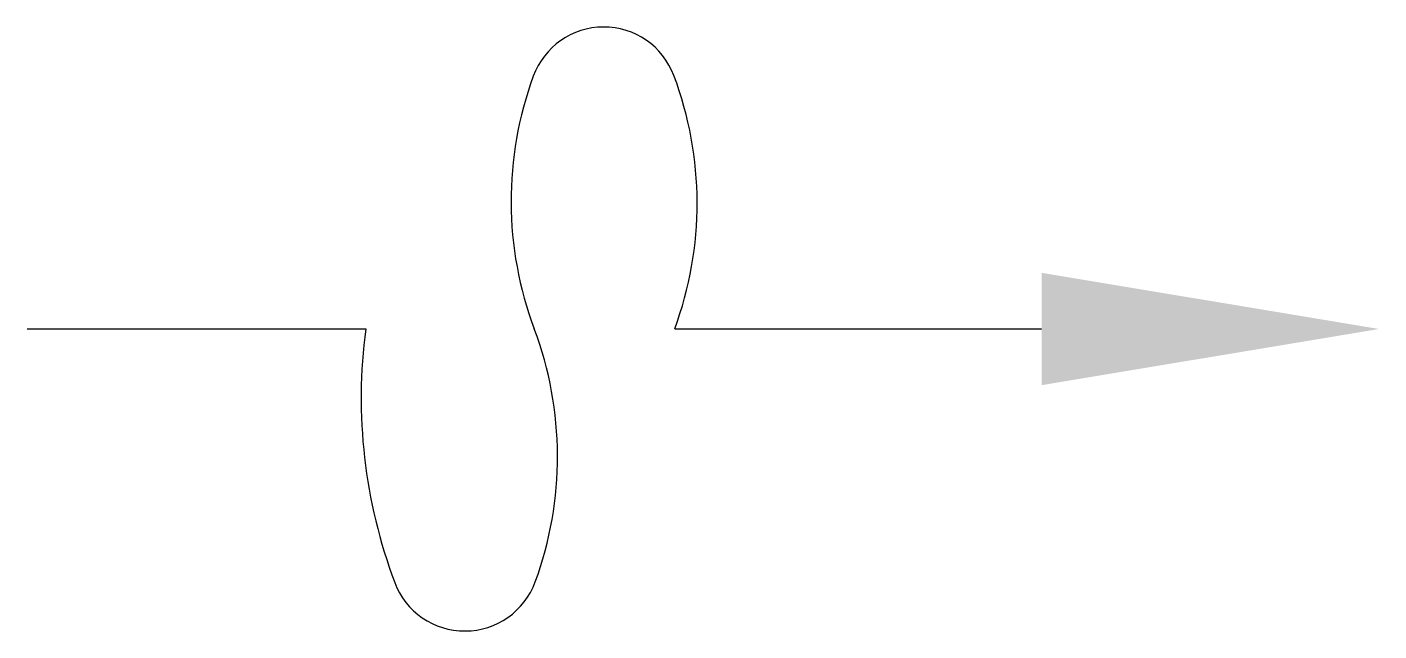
# Model space of a CAD drawing. Extents: x 1259.918 to 1260.169, y 1522.239 to 1522.351.
import ezdxf

# ---------------------------------------------------------------- set-up
doc = ezdxf.new("R2010")
doc.units = 0
doc.header["$LTSCALE"] = 96
doc.header["$MEASUREMENT"] = 0
doc.layers.get('0').update_dxf_attribs({"linetype": 'CONTINUOUS'})

msp = doc.modelspace()

# ---------------------------------------------------------------- linework, layer by layer
for p, q in [((1259.980874738983, 1522.29467576363), (1259.918141812301, 1522.29467576363)), ((1260.106075463971, 1522.29467576363), (1260.038113207008, 1522.29467576363))]:
    msp.add_line(p, q)
for centre, radius, start, end in [((1260.024967466626, 1522.336764290897), 0.01388999605847785, 20.59710534987603, 159.8442349222072), ((1260.075118864229, 1522.318356117533), 0.06731305782186128, 159.8442349222072, 200.597105349876), ((1259.974959350679, 1522.317970359228), 0.06731305782186128, 339.7532678512856, 20.59710534987603), ((1260.077262470523, 1522.281905769767), 0.0972299724093462, 172.4530806355262, 200.597105349878), ((1259.949098412042, 1522.270995409728), 0.06731305782186128, 339.8442349222072, 20.59710534987595), ((1259.999249809645, 1522.252587236363), 0.01388999605847785, 200.59710534988, 339.8442349222072)]:
    msp.add_arc(centre, radius, start, end)
msp.add_solid([(1260.106075463971, 1522.284259096964), (1260.106075463971, 1522.305092430297), (1260.168575463971, 1522.29467576363)])

doc.saveas('drawing.dxf')
